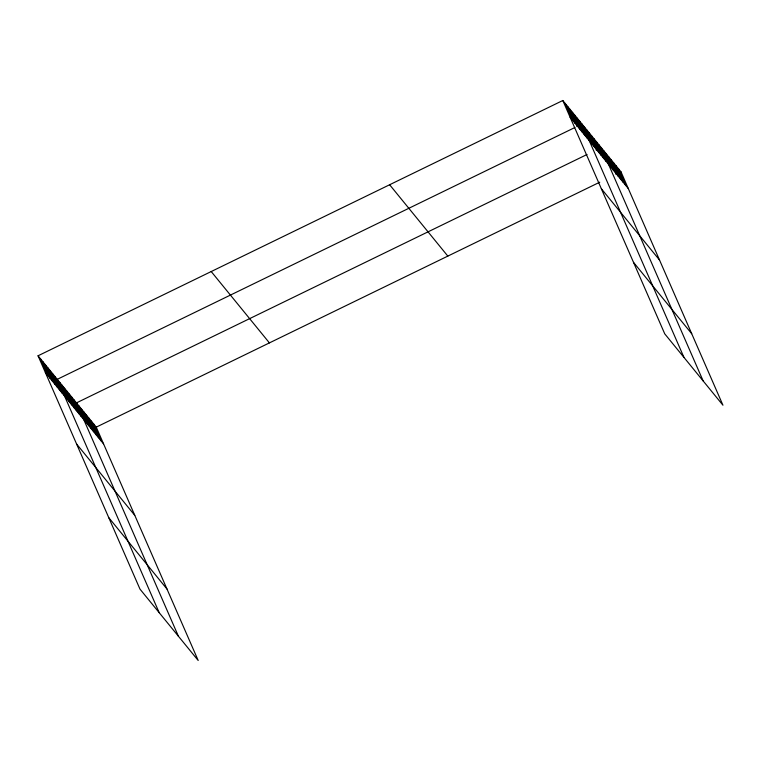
<?xml version="1.0" encoding="UTF-8"?>
<svg xmlns="http://www.w3.org/2000/svg" width="761" height="761" viewBox="0 0 761 761"><rect width="100%" height="100%" fill="white"/><g stroke="black" fill="none" stroke-linecap="round" stroke-linejoin="round"><path stroke-width="1.14" d="M38.05 355.787L96.247 427.14L198.202 660.491L139.995 589.138L38.05 355.787L562.798 100.509L621.005 171.862L722.95 405.213L664.753 333.86L562.798 100.509M574.916 127.506L57.256 379.33L159.201 612.691M576.943 126.516L582.003 124.053L683.958 357.404M587.035 154.493L76.461 402.883L178.407 636.234M596.148 150.06L601.209 147.596L703.164 380.957M96.247 427.14L599.735 182.202M615.934 174.326L621.005 171.862M570.103 117.223L628.301 188.576M601.342 188.718L659.54 260.062M633.523 262.374L691.72 333.718M389.632 184.752L447.829 256.105M211.216 271.544L269.413 342.897M45.356 372.51L103.553 443.863M76.585 443.996L134.783 515.349M108.766 517.651L166.963 589.004M618.531 168.828L625.827 185.541M616.058 165.793L623.354 182.516M613.585 162.759L620.881 179.482M611.112 159.734L618.408 176.447M608.638 156.699L615.934 173.413M606.156 153.665L613.461 170.388M603.682 150.63L610.988 167.353M598.812 144.657L606.117 161.38M596.415 141.717L603.72 158.431M594.008 138.768L601.314 155.491M591.611 135.829L598.917 152.542M589.214 132.88L596.51 149.603M586.807 129.941L594.113 146.664M584.41 127.001L591.716 143.715M579.606 121.113L586.912 137.827M577.209 118.164L584.515 134.887M574.802 115.225L582.108 131.938M572.405 112.286L579.711 128.999M570.008 109.337L577.304 126.06M567.601 106.397L574.907 123.111M565.204 103.448L572.51 120.171M93.774 424.105L101.08 440.828M91.301 421.071L98.607 437.794M88.828 418.046L96.133 434.759M86.354 415.011L93.66 431.725M83.881 411.977L91.187 428.7M81.408 408.942L88.714 425.665M78.935 405.917L86.24 422.631M74.064 399.934L81.36 416.657M71.658 396.995L78.963 413.708M69.261 394.055L76.566 410.769M66.854 391.106L74.159 407.829M64.457 388.167L71.762 404.881M62.06 385.218L69.365 401.941M59.653 382.279L66.958 398.992M54.859 376.391L62.155 393.114M52.452 373.451L59.758 390.165M50.055 370.502L57.36 387.225M47.648 367.563L54.954 384.276M45.251 364.614L52.557 381.337M42.854 361.675L50.159 378.398M40.447 358.735L47.753 375.449"/></g></svg>
